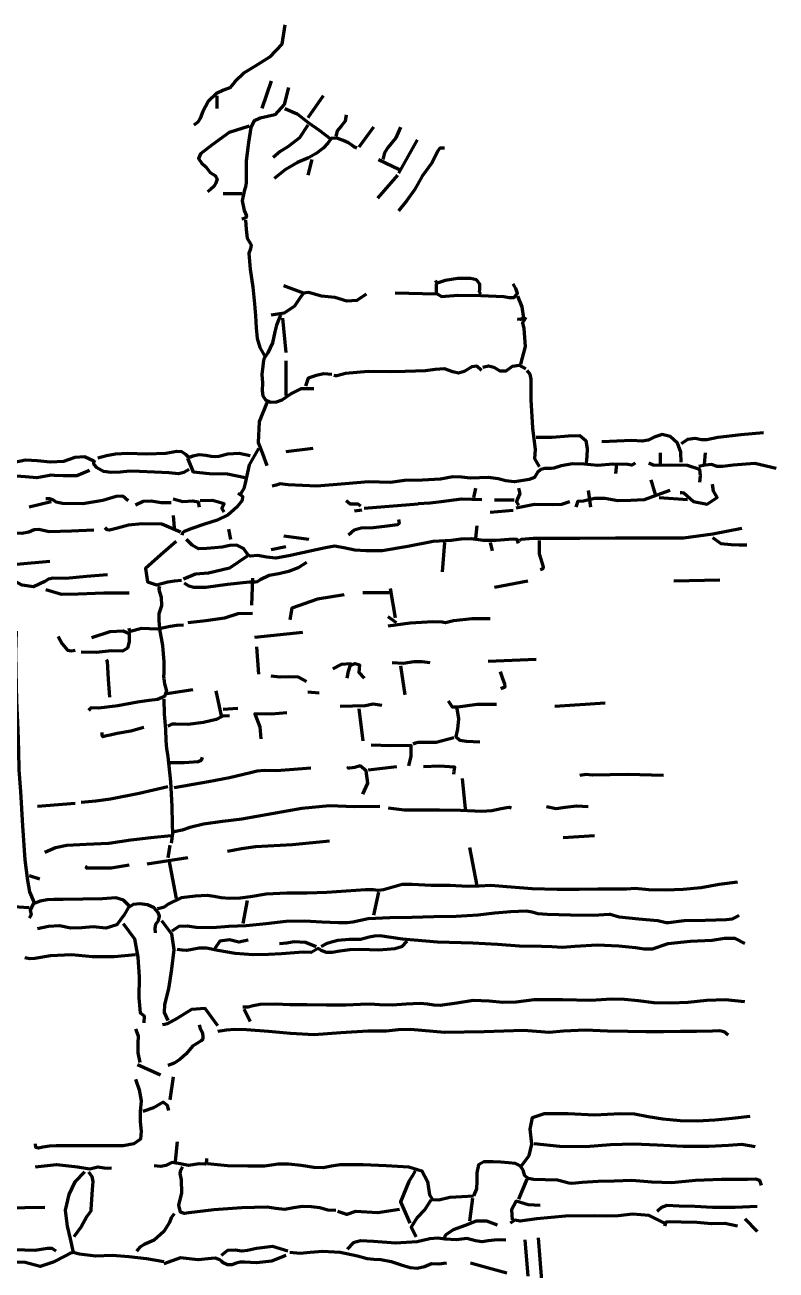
# Model space of a CAD drawing. Header units: inches. Extents: x 9 to 110, y 6 to 115.
# Drawn here: x 78.8 to 110.2, y 54.6 to 106.6 of the extents above; entities that cross this region are included whole.
import ezdxf

# ---------------------------------------------------------------- set-up
doc = ezdxf.new("R2010")
doc.units = ezdxf.units.IN
doc.header["$MEASUREMENT"] = 0
doc.layers.add('Calque 1', color=7, linetype='Continuous')

msp = doc.modelspace()

# ---------------------------------------------------------------- linework, layer by layer
at = {"layer": 'Calque 1', "color": 7, "lineweight": 70, "true_color": 0xffffff}
for points in [[(89.634, 106.594), (89.516, 105.789), (88.997, 105.245), (88.403, 104.869), (87.94, 104.591), (87.551, 104.212), (87.338, 103.968), (87.08, 103.864), (86.78, 103.729), (86.428, 103.395), (86.215, 102.98), (86.104, 102.684), (85.997, 102.525), (85.84, 102.407)], [(89.067, 104.239), (88.675, 103.105)], [(86.8, 103.628), (86.8, 103.105)], [(89.787, 103.977), (89.614, 103.268), (89.221, 102.83), (88.601, 102.699), (88.344, 102.566), (88.212, 102.305), (88.125, 101.679), (88.027, 100.913), (88.017, 100.139), (88.024, 100.011), (88.011, 99.879), (87.933, 99.652), (87.859, 99.243), (87.942, 98.833), (88.037, 98.62), (87.997, 98.512), (87.846, 98.483)], [(91.248, 103.628), (90.594, 102.713)], [(89.634, 103.105), (90.152, 102.879), (90.619, 102.516), (91.081, 102.199), (91.553, 101.84)], [(92.207, 102.843), (92.164, 102.573), (91.989, 102.364), (91.827, 102.172), (91.771, 101.928)], [(88.152, 102.364), (87.308, 102.104), (86.607, 101.587), (86.111, 101.202), (86.037, 101.009), (86.149, 100.832), (86.356, 100.653), (86.517, 100.429), (86.744, 100.286), (86.81, 100.151), (86.759, 99.984), (86.666, 99.847), (86.54, 99.73), (86.407, 99.616)], [(90.594, 102.407), (90.255, 101.875), (89.758, 101.505), (89.44, 101.298), (89.155, 101.056)], [(93.341, 102.32), (92.731, 101.492)], [(94.475, 102.32), (94.276, 101.869), (93.961, 101.481), (93.806, 101.255), (93.734, 100.968)], [(92.643, 101.448), (92.53, 101.497), (92.437, 101.574), (92.297, 101.669), (92.078, 101.768), (91.853, 101.852), (91.596, 101.86), (91.433, 101.651), (91.238, 101.438), (90.944, 101.223), (90.622, 101.039), (90.163, 100.845), (89.662, 100.548), (89.198, 100.183)], [(95.173, 101.797), (94.388, 100.401)], [(90.768, 100.968), (90.594, 100.314)], [(93.559, 100.968), (94.431, 100.554)], [(96.306, 101.448), (96.12, 101.439), (96.027, 101.307), (95.798, 100.845), (95.375, 100.276), (95.058, 99.702), (94.734, 99.255), (94.388, 98.831)], [(94.344, 100.314), (93.516, 99.355)], [(87.846, 99.529), (87.061, 99.529)], [(87.999, 98.439), (88.024, 98.062), (88.071, 97.687), (88.227, 97.408), (88.197, 97.231), (88.136, 97.04), (88.191, 96.389), (88.295, 95.634), (88.377, 94.936), (88.411, 94.438), (88.44, 93.931), (88.482, 93.489), (88.588, 93.114), (88.784, 92.77)], [(97.833, 95.343), (97.778, 95.443), (97.786, 95.552), (97.786, 95.759), (97.654, 95.944), (97.397, 95.996), (96.865, 95.995), (96.341, 95.921), (96.048, 95.814), (95.978, 95.833), (95.936, 95.91)], [(95.958, 95.779), (95.961, 95.39), (96.187, 95.248), (96.873, 95.296), (97.833, 95.286), (98.792, 95.245), (99.012, 95.207), (99.22, 95.205), (99.36, 95.37), (99.301, 95.577), (99.185, 95.779)], [(93.036, 95.343), (92.654, 95.084), (92.224, 95.051), (91.723, 95.201), (91.173, 95.266), (90.629, 95.414), (90.419, 95.386), (90.266, 95.183), (90.04, 94.836), (89.61, 94.545), (89.067, 94.471)], [(90.419, 95.386), (89.591, 95.692)], [(95.958, 95.343), (94.257, 95.386)], [(99.359, 95.256), (99.546, 94.813), (99.622, 94.338), (99.494, 94.292), (99.359, 94.296)], [(89.46, 94.471), (89.373, 94.263), (89.29, 94.055), (89.221, 93.771), (89.117, 93.316), (88.932, 92.891), (88.762, 92.642), (88.735, 92.479), (88.717, 92.315), (88.673, 91.988), (88.699, 91.634), (88.687, 91.303), (88.715, 91.101), (88.832, 90.922), (89.043, 90.838), (89.287, 90.842), (89.527, 90.934), (89.891, 91.186), (90.336, 91.403), (90.855, 91.396)], [(89.547, 94.34), (89.678, 92.901)], [(99.708, 94.362), (99.568, 94.143), (99.634, 93.905), (99.686, 93.15), (99.49, 92.421)], [(89.678, 92.552), (89.678, 91.113)], [(97.855, 92.159), (97.662, 92.329), (97.454, 92.306), (97.141, 92.119), (96.903, 92.037), (96.655, 92.092), (96.314, 92.228), (95.919, 92.2), (95.523, 92.139), (95.096, 92.123), (94.671, 92.113), (94.072, 92.094), (93.118, 92.108), (92.17, 92.027), (91.817, 91.936), (91.751, 91.937), (91.684, 91.941)], [(97.92, 92.29), (98.154, 92.346), (98.373, 92.288), (98.623, 92.137), (98.886, 92.137), (99.152, 92.334), (99.436, 92.373), (99.708, 92.225)], [(99.752, 92.159), (99.884, 91.997), (99.928, 91.798), (99.921, 90.935), (99.992, 89.758), (100.097, 88.851), (100.08, 88.476), (100.275, 88.147)], [(91.597, 91.985), (91.266, 92.008), (90.943, 91.944), (90.615, 91.831), (90.507, 91.505)], [(88.893, 90.807), (88.572, 90.004), (88.523, 89.151), (88.699, 88.686), (88.893, 88.191)], [(109.651, 89.543), (108.693, 89.471), (107.74, 89.357), (107.278, 89.261), (107.05, 89.26), (106.785, 89.317), (106.473, 89.269), (106.206, 89.085)], [(100.144, 89.368), (100.818, 89.373), (101.491, 89.418), (101.972, 89.441), (102.224, 89.226), (102.277, 88.876), (102.26, 88.577), (102.237, 88.278)], [(106.206, 88.322), (106.191, 88.736), (106.059, 89.118), (105.74, 89.399), (105.41, 89.482), (105.076, 89.362), (104.829, 89.245), (104.579, 89.203), (104.146, 89.235), (103.518, 89.208), (102.891, 89.172)], [(81.654, 88.365), (81.271, 88.545), (80.866, 88.516), (80.389, 88.351), (79.846, 88.321), (79.302, 88.384), (78.804, 88.411), (78.343, 88.308), (78.091, 88.184), (78.021, 88.185), (77.947, 88.191)], [(88.195, 88.583), (87.729, 88.685), (87.263, 88.663), (86.884, 88.567), (86.723, 88.553), (86.564, 88.566), (86.338, 88.596), (86.063, 88.637), (85.787, 88.572), (85.695, 88.528), (85.604, 88.543), (85.507, 88.646), (85.338, 88.757), (85.129, 88.772), (84.67, 88.686), (83.866, 88.653), (83.061, 88.682), (82.557, 88.662), (82.191, 88.586), (81.828, 88.496)], [(87.977, 87.668), (87.244, 87.829), (86.495, 87.841), (85.823, 87.909), (85.579, 88.496)], [(88.544, 88.889), (88.146, 88.214), (87.987, 87.446), (87.922, 87.218), (87.803, 87.014)], [(90.812, 88.889), (89.678, 88.758)], [(105.333, 88.714), (105.333, 88.235)], [(107.209, 88.714), (107.165, 88.235)], [(81.48, 87.973), (80.941, 87.759), (80.37, 87.757), (80.015, 87.766), (79.875, 87.778), (79.735, 87.755), (79.267, 87.674), (78.794, 87.706), (78.414, 87.737), (78.251, 87.906), (78.165, 88.147)], [(85.622, 88.017), (85.421, 87.891), (85.199, 87.835), (84.809, 87.881), (84.187, 87.905), (83.563, 87.931), (83.143, 87.953), (82.753, 87.906), (82.373, 87.887), (82.062, 87.94), (81.79, 88.092), (81.662, 88.245), (81.662, 88.328), (81.698, 88.409)], [(104.287, 88.278), (104.207, 88.238), (104.129, 88.201), (103.974, 88.222), (103.347, 88.244), (102.717, 88.185), (102.134, 88.241), (101.66, 88.25), (101.183, 88.169), (100.879, 88.08), (100.77, 88.066), (100.664, 88.064), (100.505, 88.062), (100.335, 88.021), (100.207, 87.891), (100.069, 87.677), (99.856, 87.593), (99.605, 87.552), (99.233, 87.509), (98.874, 87.55), (98.555, 87.633), (98.157, 87.683), (97.775, 87.663), (97.399, 87.658), (97.033, 87.696), (96.664, 87.708), (96.152, 87.609), (95.4, 87.572), (94.645, 87.556), (94.056, 87.471), (93.598, 87.484), (93.134, 87.508), (92.166, 87.423), (90.973, 87.328), (89.776, 87.379), (89.439, 87.412), (89.274, 87.37), (89.111, 87.319)], [(103.502, 88.235), (103.458, 87.842)], [(106.991, 87.493), (107.009, 87.758), (106.989, 88.019), (106.476, 88.183), (105.765, 88.197), (105.225, 88.19), (105.032, 88.195), (104.854, 88.278)], [(110.174, 88.06), (109.286, 88.274), (108.382, 88.204), (107.928, 88.15), (107.705, 88.14), (107.467, 88.227), (107.206, 88.201), (106.947, 88.147)], [(104.941, 87.58), (105.115, 86.97)], [(106.162, 87.057), (106.239, 87.056), (106.314, 87.036), (106.715, 86.676), (107.292, 86.57), (107.711, 86.85), (107.561, 87.11), (107.514, 87.406)], [(83.093, 86.708), (82.861, 86.903), (82.585, 86.886), (82.028, 86.721), (81.196, 86.589), (80.344, 86.603), (80.206, 86.622), (80.086, 86.654), (79.976, 86.736), (79.818, 86.791), (79.648, 86.796)], [(87.672, 87.035), (87.868, 86.905), (87.862, 86.721), (87.63, 86.448), (87.27, 86.123), (86.806, 85.9), (86.277, 85.738), (85.75, 85.55), (85.436, 85.425), (85.36, 85.369), (85.339, 85.269)], [(97.615, 87.232), (97.527, 86.839)], [(99.403, 87.232), (99.455, 87.009), (99.362, 86.792), (99.326, 86.661), (99.403, 86.534)], [(105.726, 87.144), (105.188, 86.94), (104.652, 86.753), (104.106, 86.727), (103.565, 86.71), (103.011, 86.811), (102.589, 86.809), (102.123, 86.7), (101.874, 86.68), (101.839, 86.573), (101.801, 86.447)], [(102.324, 87.144), (102.412, 86.447)], [(79.866, 86.665), (78.95, 86.447)], [(84.881, 86.621), (84.467, 86.629), (84.047, 86.694), (83.72, 86.687), (83.398, 86.534)], [(84.968, 86.796), (85.375, 86.679), (85.797, 86.713), (86.021, 86.665), (86.058, 86.447)], [(87.105, 86.229), (87.003, 86.403), (87.105, 86.577), (86.614, 86.724), (86.102, 86.708)], [(92.818, 86.49), (92.711, 86.566), (92.603, 86.572), (92.374, 86.564), (92.207, 86.708)], [(92.949, 86.403), (95.216, 86.577)], [(97.876, 86.752), (97.023, 86.779), (96.175, 86.668), (95.697, 86.616), (95.216, 86.577)], [(98.4, 86.752), (99.228, 86.752)], [(101.539, 86.665), (101.21, 86.556), (100.839, 86.544), (100.077, 86.551), (99.315, 86.403)], [(106.467, 86.752), (105.29, 86.839)], [(84.968, 86.098), (85.012, 85.574)], [(94.388, 85.923), (94.415, 85.759), (94.35, 85.712), (93.916, 85.652), (93.338, 85.579), (92.836, 85.573), (92.535, 85.487), (92.294, 85.269)], [(92.861, 86.316), (92.556, 86.272)], [(98.225, 86.229), (99.185, 86.316)], [(81.654, 85.487), (80.72, 85.444), (79.784, 85.416), (79.354, 85.504), (79.162, 85.496), (78.942, 85.396), (78.645, 85.349), (78.34, 85.356)], [(85.273, 85.4), (84.503, 85.737), (83.675, 85.75), (83.098, 85.695), (82.65, 85.572), (82.314, 85.482), (82.213, 85.5), (82.134, 85.574)], [(87.279, 85.531), (87.367, 85.095)], [(97.658, 85.662), (97.615, 85.138)], [(108.735, 85.553), (107.524, 85.32), (106.304, 85.148), (104.941, 85.146), (103.458, 85.153), (101.976, 85.13), (100.998, 85.139), (100.021, 85.137), (99.516, 85.089), (99.481, 85.071), (99.446, 85.051)], [(85.099, 85.008), (84.453, 84.45), (83.818, 83.884), (83.905, 83.325), (84.278, 83.198), (84.754, 83.326), (85.034, 83.366), (85.317, 83.394)], [(99.403, 84.92), (99.352, 85.088), (99.216, 85.105), (99.008, 85.087), (98.469, 85.055), (97.93, 85.049), (97.429, 85.118), (97.007, 85.105), (96.595, 85.052), (95.845, 85.012), (94.775, 84.796), (93.706, 84.617), (93.031, 84.625), (92.568, 84.647), (92.103, 84.74), (91.72, 84.812), (91.332, 84.748), (90.943, 84.655), (90.373, 84.532), (89.805, 84.405), (89.264, 84.314), (88.885, 84.353), (88.5, 84.418), (88.203, 84.399), (88.114, 84.439), (88.048, 84.524), (87.913, 84.72), (87.639, 84.86), (87.338, 84.845), (87.023, 84.766), (86.696, 84.751), (86.372, 84.722), (86.036, 84.702), (85.765, 84.855), (85.535, 85.095)], [(90.637, 85.095), (89.591, 85.226)], [(96.306, 84.964), (96.219, 83.743)], [(98.225, 84.964), (98.312, 84.615)], [(100.275, 85.051), (100.276, 84.493), (100.444, 83.957), (100.427, 83.87), (100.318, 83.83)], [(107.514, 85.182), (107.866, 84.921), (108.3, 84.885), (108.624, 84.865), (108.953, 84.877)], [(88.064, 84.397), (87.323, 83.901), (86.452, 83.692), (85.91, 83.644), (85.404, 83.438)], [(89.678, 84.79), (89.067, 84.659)], [(79.822, 84.179), (78.427, 84.048)], [(90.55, 84.135), (90.193, 83.906), (89.799, 83.756), (89.39, 83.656), (88.983, 83.585), (88.607, 83.413), (88.486, 83.324), (88.397, 83.309), (88.143, 83.315), (87.239, 83.216), (86.337, 83.087), (85.834, 83.093), (85.629, 83.146), (85.448, 83.263)], [(82.221, 83.612), (81.35, 83.545), (80.479, 83.46), (79.951, 83.474), (79.767, 83.432), (79.61, 83.343), (79.139, 83.113), (78.666, 83.184), (78.328, 83.361), (78.122, 83.423), (77.904, 83.438)], [(88.282, 83.481), (88.239, 82.347)], [(99.795, 83.35), (98.4, 83.089)], [(107.819, 83.394), (105.9, 83.35)], [(79.648, 83.002), (80.308, 82.815), (81.001, 82.816), (82.067, 82.859), (83.137, 82.871)], [(84.401, 83.132), (84.375, 83.04), (84.389, 82.946), (84.467, 82.679), (84.482, 82.324), (84.371, 81.987), (84.377, 81.689), (84.401, 81.388)], [(92.12, 82.784), (91.009, 82.603), (89.938, 82.22), (89.895, 81.994), (89.852, 81.737)], [(93.995, 82.871), (92.905, 82.871)], [(94.039, 83.045), (94.257, 81.824)], [(88.282, 81.999), (87.678, 81.985), (87.112, 81.801), (86.342, 81.69), (85.579, 81.606)], [(94.3, 81.606), (93.952, 81.868)], [(98.225, 81.781), (97.452, 81.782), (96.686, 81.69), (96.356, 81.605), (96.222, 81.635), (95.819, 81.648), (94.883, 81.594), (93.952, 81.475)], [(78.405, 81.257), (78.395, 80.804), (78.386, 80.351), (78.391, 79.59), (78.424, 78.365), (78.476, 77.14), (78.505, 76.266), (78.519, 75.476), (78.593, 74.563), (78.675, 73.135), (78.768, 71.706), (78.887, 70.844), (78.972, 70.367), (79.168, 69.919)], [(81.567, 80.996), (82.331, 81.251), (82.882, 81.283), (83.137, 81.167), (83.138, 80.996), (83.136, 80.821), (83.063, 80.552), (82.857, 80.43), (82.386, 80.439), (81.759, 80.377), (81.131, 80.385)], [(84.401, 81.344), (84.521, 80.663), (84.583, 79.976), (84.575, 79.48), (84.574, 79.382), (84.576, 79.284), (84.608, 79.056), (84.686, 78.761), (84.603, 78.532), (84.314, 78.41), (83.974, 78.36), (83.475, 78.303), (82.664, 78.142), (81.845, 78.05), (81.536, 78.056), (81.486, 78.003), (81.436, 77.943)], [(85.404, 81.519), (85.119, 81.494), (84.84, 81.452), (84.317, 81.35), (83.651, 81.379), (83.191, 81.252), (83.145, 81.298), (83.137, 81.388)], [(90.376, 81.214), (88.37, 80.996)], [(80.171, 81.039), (80.326, 80.73), (80.561, 80.466), (80.721, 80.435), (80.869, 80.472)], [(88.457, 80.603), (88.544, 79.469)], [(82.177, 80.08), (82.204, 80.036), (82.219, 79.993), (82.253, 79.251), (82.308, 78.51)], [(92.251, 79.295), (92.303, 79.587), (92.403, 79.901), (91.993, 79.866), (91.64, 79.687)], [(92.425, 79.862), (92.581, 79.908), (92.756, 79.852), (92.735, 79.536), (92.949, 79.295)], [(94.126, 79.949), (94.586, 79.928), (95.042, 79.991), (95.371, 79.998), (95.696, 79.949)], [(94.475, 79.818), (94.649, 78.597)], [(100.144, 80.08), (98.138, 79.993)], [(90.55, 79.164), (90.208, 79.341), (89.805, 79.353), (89.444, 79.34), (89.067, 79.382)], [(98.64, 79.578), (98.723, 79.325), (98.826, 79.068), (98.838, 78.924), (98.661, 78.859)], [(85.797, 78.815), (84.707, 78.641)], [(86.756, 78.772), (86.974, 77.725)], [(90.594, 78.728), (91.073, 78.684)], [(84.576, 78.423), (84.593, 77.794), (84.656, 77.167), (84.663, 76.685), (84.694, 76.354), (84.744, 76.023), (84.862, 74.981), (84.913, 73.933), (84.931, 73.207), (84.946, 72.804), (84.881, 72.405)], [(93.69, 78.161), (93.337, 78.213), (92.995, 78.144), (92.467, 78.129), (91.946, 78.117)], [(98.487, 78.205), (97.676, 78.196), (96.865, 78.091), (96.646, 78.088), (96.481, 78.335)], [(103.022, 78.248), (100.929, 78.117)], [(87.323, 77.725), (87.029, 77.705), (86.763, 77.575), (86.239, 77.449), (85.586, 77.358), (85.084, 77.38), (84.909, 77.376), (84.75, 77.289)], [(87.672, 78.03), (87.061, 77.987)], [(89.722, 77.856), (89.081, 77.795), (88.39, 77.805), (88.597, 77.266), (88.631, 76.766)], [(92.731, 78.03), (92.905, 76.678)], [(96.83, 78.03), (96.896, 77.602), (96.857, 77.169), (96.783, 76.859), (96.949, 76.71), (97.228, 76.673), (97.509, 76.655), (97.789, 76.635)], [(83.747, 77.245), (83.195, 77.08), (82.624, 76.99), (82.338, 76.922), (82.188, 76.884), (82.033, 76.853), (81.999, 76.926), (82.003, 77.027)], [(94.824, 75.632), (94.913, 76.045), (94.915, 76.483), (94.074, 76.476), (93.254, 76.504)], [(96.699, 76.809), (95.97, 76.607), (95.217, 76.605), (95.096, 76.588), (94.998, 76.547)], [(86.189, 75.981), (86.143, 75.858), (86.015, 75.803), (85.427, 75.758), (84.837, 75.763)], [(90.725, 75.544), (90.009, 75.479), (89.294, 75.432), (88.781, 75.438), (88.478, 75.408), (88.201, 75.349), (87.331, 75.142), (86.455, 74.967), (85.814, 74.856), (85.413, 74.786), (85.012, 74.716)], [(92.905, 74.454), (93.115, 74.915), (93.045, 75.433), (92.785, 75.63), (92.561, 75.57), (92.338, 75.544), (92.32, 75.544), (92.302, 75.543), (92.293, 75.552), (92.293, 75.569), (92.294, 75.588)], [(94.3, 75.588), (93.123, 75.457)], [(96.699, 75.283), (96.722, 75.418), (96.749, 75.581), (96.091, 75.619), (95.434, 75.588)], [(97.048, 75.108), (97.179, 73.844)], [(105.464, 75.239), (103.982, 75.272), (102.499, 75.242), (102.238, 75.273), (101.976, 75.239)], [(84.75, 74.76), (83.555, 74.482), (82.349, 74.245), (81.745, 74.156), (81.131, 74.105)], [(80.869, 74.062), (79.299, 73.931)], [(93.603, 73.931), (92.557, 73.923), (91.51, 73.968), (90.354, 73.848), (89.1, 73.628), (87.845, 73.415), (87.04, 73.311), (86.237, 73.193), (85.674, 73.061), (85.351, 72.942), (85.012, 72.884)], [(93.952, 73.887), (94.629, 73.798), (95.311, 73.801), (96.097, 73.794), (96.988, 73.785), (97.875, 73.742), (98.289, 73.764), (98.682, 73.85), (98.924, 73.9), (99.011, 73.91), (99.097, 73.887)], [(100.58, 73.931), (100.982, 73.858), (101.358, 73.914), (101.848, 73.962), (102.324, 73.931)], [(84.881, 72.71), (84.038, 72.628), (83.198, 72.529), (82.286, 72.396), (81.331, 72.346), (80.528, 72.309), (80.053, 72.204), (79.604, 72.012)], [(84.837, 72.317), (84.75, 71.794)], [(91.51, 72.492), (89.965, 72.337), (88.414, 72.259), (87.828, 72.167), (87.236, 72.056)], [(102.586, 72.71), (101.278, 72.623)], [(97.353, 72.23), (97.658, 70.617)], [(83.137, 71.489), (82.376, 71.354), (81.604, 71.356), (81.348, 71.355), (81.347, 71.384), (81.354, 71.408), (81.372, 71.427), (81.392, 71.445)], [(85.579, 71.794), (83.878, 71.533)], [(84.794, 71.707), (85.099, 70.093)], [(78.95, 71.053), (79.386, 70.922)], [(108.56, 70.769), (107.8, 70.676), (107.045, 70.54), (106.285, 70.469), (105.568, 70.447), (104.854, 70.454), (104.281, 70.506), (104.095, 70.501), (103.916, 70.482), (103.497, 70.479), (102.72, 70.478), (101.944, 70.474), (101.024, 70.472), (99.973, 70.498), (98.923, 70.574), (98.251, 70.631), (97.765, 70.608), (97.276, 70.601), (96.547, 70.64), (95.755, 70.635), (94.961, 70.679), (94.543, 70.674), (94.147, 70.568), (93.77, 70.449), (93.541, 70.43), (93.331, 70.455), (93.004, 70.457), (92.198, 70.4), (91.393, 70.34), (90.571, 70.312), (89.716, 70.318), (88.865, 70.278), (88.209, 70.168), (87.767, 70.114), (87.326, 70.098), (86.974, 70.119), (86.683, 70.18), (86.397, 70.216), (85.89, 70.184), (85.304, 70.118), (84.766, 69.854), (84.602, 69.734), (84.459, 69.694), (84.314, 69.657)], [(93.559, 70.355), (93.341, 69.396)], [(78.95, 69.701), (78.294, 69.751)], [(83.137, 69.788), (82.892, 70.028), (82.581, 70.116), (82.023, 70.084), (81.202, 70.059), (80.379, 70.052), (79.985, 70.045), (79.699, 70.032), (79.411, 69.984), (79.117, 69.872), (78.994, 69.61), (79.03, 69.404), (78.994, 69.335), (78.95, 69.265)], [(84.227, 68.654), (84.223, 68.84), (84.253, 69.019), (84.356, 69.181), (84.403, 69.35), (84.35, 69.506), (84.175, 69.701), (83.892, 69.833), (83.575, 69.869), (83.302, 69.837), (83.088, 69.705), (82.918, 69.406), (82.611, 68.996), (82.166, 68.852), (81.625, 68.906), (81.152, 68.866), (80.695, 68.859), (80.221, 68.955), (79.757, 68.918), (79.299, 68.829)], [(88.064, 70.006), (87.89, 69.047)], [(84.925, 68.742), (85.222, 68.936), (85.553, 68.946), (85.931, 68.897), (86.618, 68.887), (87.302, 68.932), (88.028, 68.962), (88.865, 69.046), (89.699, 69.143), (90.481, 69.158), (91.18, 69.125), (91.88, 69.095), (92.263, 69.094), (92.369, 69.098), (92.477, 69.115), (93.116, 69.256), (94.029, 69.304), (94.946, 69.31), (95.873, 69.347), (96.803, 69.357), (97.725, 69.415), (98.412, 69.491), (99.081, 69.544), (99.725, 69.582), (99.975, 69.54), (100.209, 69.463), (100.6, 69.439), (101.574, 69.414), (102.548, 69.397), (103.202, 69.44), (103.217, 69.441), (103.233, 69.441), (103.608, 69.327), (104.421, 69.247), (105.235, 69.175), (105.578, 69.086), (105.624, 69.084), (105.67, 69.089), (106.327, 69.171), (107.211, 69.189), (108.094, 69.209), (108.351, 69.247), (108.492, 69.313), (108.626, 69.396)], [(82.875, 69.047), (83.354, 68.41), (83.489, 67.645), (83.547, 66.817), (83.538, 65.939), (83.586, 65.312), (83.764, 65.195), (83.747, 64.904)], [(84.489, 69.178), (84.897, 68.613), (85.001, 67.942), (84.908, 67.14), (84.777, 66.315), (84.61, 65.668), (84.592, 65.324), (84.75, 64.991)], [(94.737, 68.305), (94.521, 68.069), (94.234, 67.99), (93.92, 67.959), (93.548, 67.941), (93.173, 67.949), (92.778, 67.966), (92.357, 67.943), (91.939, 67.889), (91.624, 67.843), (91.385, 67.834), (91.159, 67.921), (91.091, 67.974), (91.054, 67.993), (91.033, 67.998), (90.738, 67.841), (90.412, 67.845), (90.048, 67.825), (89.504, 67.779), (88.958, 67.76), (88.322, 67.733), (87.569, 67.791), (86.832, 67.926), (86.363, 68.018), (86.064, 68.023), (85.769, 67.969), (85.544, 67.919), (85.343, 67.934), (85.143, 67.957)], [(88.108, 68.349), (87.713, 68.263), (87.325, 68.371), (86.924, 68.313), (86.713, 68)], [(89.416, 68.218), (89.726, 68.235), (90.027, 68.301), (90.502, 68.274), (90.943, 68.087)], [(108.866, 68.218), (108.456, 68.422), (108.021, 68.42), (107.508, 68.341), (106.578, 68.296), (105.65, 68.202), (104.989, 67.983), (104.653, 67.975), (104.295, 68.028), (103.605, 68.106), (102.688, 68.15), (101.765, 68.093), (101.242, 68.048), (100.804, 68.078), (100.362, 68.092), (99.442, 68.105), (98.524, 68.175), (97.495, 68.221), (96.027, 68.273), (94.563, 68.393), (93.604, 68.527), (93.388, 68.525), (93.165, 68.479), (92.804, 68.383), (92.335, 68.374), (91.861, 68.344), (91.585, 68.271), (91.365, 68.2), (91.161, 68.087)], [(83.398, 67.739), (82.503, 67.66), (81.605, 67.659), (80.717, 67.743), (79.838, 67.696), (79.185, 67.588), (78.979, 67.572), (78.776, 67.608)], [(108.866, 65.776), (108.064, 65.855), (107.263, 65.83), (106.48, 65.751), (105.769, 65.714), (105.062, 65.741), (104.408, 65.813), (103.842, 65.871), (103.289, 65.885), (102.432, 65.83), (101.244, 65.862), (100.056, 65.857), (99.305, 65.768), (98.75, 65.752), (98.186, 65.799), (97.514, 65.828), (96.825, 65.718), (96.133, 65.625), (95.864, 65.636), (95.606, 65.673), (95.293, 65.707), (94.708, 65.681), (94.124, 65.63), (93.601, 65.653), (93.202, 65.673), (92.801, 65.669), (92.192, 65.642), (91.377, 65.641), (90.56, 65.645), (89.868, 65.645), (89.237, 65.675), (88.605, 65.665), (88.322, 65.61), (88.111, 65.548), (87.89, 65.558)], [(86.843, 64.773), (86.579, 65.141), (86.302, 65.504), (85.739, 65.452), (85.149, 65.095), (84.721, 64.851), (84.628, 64.831), (84.532, 64.817)], [(87.934, 65.471), (88.195, 64.948)], [(83.398, 64.642), (83.507, 64.35), (83.492, 64.03), (83.495, 63.639), (83.573, 63.247)], [(86.058, 64.817), (86.103, 64.659), (86.178, 64.509), (86.215, 64.352), (86.205, 64.221), (86.143, 64.15), (85.782, 63.926), (85.511, 63.607), (85.255, 63.361), (85.016, 63.213), (84.75, 63.116)], [(108.168, 64.381), (108.008, 64.527), (107.811, 64.559), (107.511, 64.551), (106.841, 64.543), (106.171, 64.536), (105.471, 64.519), (104.723, 64.523), (103.975, 64.535), (103.126, 64.55), (102.207, 64.597), (101.286, 64.554), (100.684, 64.492), (100.154, 64.539), (99.621, 64.577), (97.969, 64.521), (96.317, 64.492), (94.894, 64.623), (94.378, 64.607), (93.868, 64.547), (93.109, 64.556), (91.985, 64.481), (90.867, 64.404), (89.871, 64.459), (88.954, 64.543), (88.032, 64.608), (87.555, 64.617), (87.197, 64.596), (86.843, 64.533)], [(83.486, 63.16), (84.445, 62.724)], [(83.398, 62.549), (83.544, 62.103), (83.632, 61.646), (83.597, 61.191), (83.589, 60.782), (83.628, 60.373), (83.606, 60.043), (83.331, 59.837), (82.875, 59.76), (81.861, 59.757), (80.847, 59.758), (80.078, 59.758), (79.797, 59.752), (79.52, 59.707), (79.341, 59.658), (79.235, 59.696), (79.212, 59.845)], [(84.968, 62.636), (84.837, 61.677)], [(84.794, 61.241), (84.732, 61.441), (84.553, 61.59), (84.156, 61.341), (83.704, 61.197)], [(99.533, 58.93), (99.846, 59.349), (99.959, 59.833), (99.897, 60.461), (99.998, 60.947), (100.488, 61.11), (101.485, 61.117), (102.581, 61.061), (103.676, 61.11), (104.256, 61.101), (104.823, 60.987), (105.441, 60.884), (106.161, 60.819), (106.881, 60.805), (107.612, 60.845), (108.348, 60.92), (109.084, 61.001)], [(85.143, 59.933), (85.055, 59.104)], [(109.302, 59.715), (108.746, 59.813), (108.186, 59.779), (107.365, 59.733), (106.285, 59.727), (105.201, 59.783), (104.228, 59.832), (103.249, 59.807), (102.218, 59.714), (101.136, 59.733), (100.057, 59.845)], [(79.212, 58.886), (80.095, 58.974), (80.972, 58.878), (81.482, 58.802), (81.816, 58.883), (82.093, 58.835), (82.241, 58.831), (82.395, 58.842)], [(86.364, 59.235), (86.359, 59.098), (86.319, 58.993), (86.059, 59.012), (85.617, 58.941), (85.188, 59.02), (84.91, 59.061), (84.663, 58.939), (84.457, 58.891), (84.317, 58.907), (84.183, 58.93)], [(91.771, 57.054), (91.431, 57.076), (91.1, 57.163), (90.748, 57.214), (90.372, 57.22), (90.008, 57.174), (89.637, 57.098), (89.269, 57.141), (88.903, 57.197), (87.84, 57.169), (86.667, 57.091), (85.628, 56.958), (85.439, 56.936), (85.28, 56.982), (85.215, 57.277), (85.33, 57.8), (85.315, 58.338), (85.263, 58.6), (85.289, 58.747), (85.361, 58.886)], [(86.407, 59.017), (87.246, 58.941), (88.087, 58.93), (88.792, 58.924), (89.077, 58.964), (89.359, 59.014), (89.776, 59.009), (90.316, 58.954), (90.853, 58.873), (91.247, 58.851), (91.591, 58.93), (91.945, 58.985), (92.914, 58.975), (93.881, 58.934), (94.816, 58.875), (95.37, 58.72), (95.6, 58.275), (95.681, 57.707), (95.815, 57.513), (96.083, 57.509), (96.54, 57.612), (97.034, 57.64), (97.527, 57.665)], [(109.563, 58.101), (109.498, 58.31), (109.33, 58.362), (108.974, 58.358), (107.89, 58.354), (106.806, 58.315), (105.816, 58.218), (104.984, 58.246), (104.145, 58.306), (103.401, 58.29), (102.736, 58.264), (102.07, 58.23), (101.783, 58.205), (101.632, 58.188), (101.51, 58.198), (101.04, 58.322), (100.524, 58.337), (100.035, 58.358), (99.823, 58.395), (99.673, 58.502), (99.602, 58.74), (99.478, 58.927), (99.274, 59.018), (98.993, 59.05), (98.669, 59.078), (98.343, 59.097), (97.963, 59.09), (97.738, 58.96), (97.662, 58.626), (97.661, 58.278), (97.649, 57.963), (97.527, 57.665)], [(81.261, 58.668), (80.862, 58.251), (80.61, 57.732), (80.461, 57.071), (80.54, 56.404), (80.671, 55.877), (80.727, 55.616), (80.782, 55.354)], [(81.436, 58.668), (81.565, 58.48), (81.618, 58.265), (81.591, 57.936), (81.556, 57.517), (81.523, 57.098), (81.526, 57.06), (81.527, 57.025), (81.369, 56.812), (81.123, 56.371), (80.825, 55.964)], [(95.085, 58.712), (94.964, 58.491), (94.829, 58.271), (94.468, 57.416), (94.867, 56.531)], [(99.752, 58.363), (99.403, 57.534)], [(95.74, 57.491), (95.486, 57.093), (95.164, 56.759), (94.918, 56.361), (95.129, 55.964)], [(97.484, 57.578), (97.353, 56.618)], [(100.318, 57.273), (99.805, 57.293), (99.31, 57.451), (99.114, 57.08), (99.141, 56.662)], [(109.389, 57.229), (108.456, 57.184), (107.521, 57.186), (106.774, 57.225), (106.119, 57.236), (105.608, 57.26), (105.389, 57.18), (105.203, 57.011)], [(79.604, 57.185), (78.771, 57.166), (77.936, 57.152), (77.103, 57.099), (76.269, 57.114), (75.434, 57.139), (74.446, 57.116), (73.38, 57.133), (72.325, 57.04), (71.37, 56.953), (70.424, 56.998), (69.493, 57.063), (68.594, 57.086), (67.694, 57.095), (67.29, 57.093), (67.145, 57.055), (67.001, 57.011)], [(85.012, 56.924), (84.888, 56.751), (84.815, 56.554), (84.578, 56.183), (84.174, 55.817), (83.753, 55.642), (83.574, 55.522), (83.442, 55.354)], [(94.431, 57.098), (93.52, 56.961), (92.599, 57.02), (92.23, 56.888), (91.858, 57.011)], [(105.508, 56.531), (104.869, 56.847), (104.175, 56.905), (103.568, 56.84), (103.08, 56.824), (102.586, 56.834), (101.377, 56.819), (100.176, 56.706), (99.47, 56.613), (99.249, 56.65), (99.054, 56.531)], [(98.53, 56.444), (98.085, 56.611), (97.635, 56.614), (97.17, 56.431), (96.68, 56.253), (96.366, 56.039), (96.322, 55.986), (96.306, 55.921)], [(108.56, 56.4), (108.025, 56.511), (107.476, 56.5), (106.862, 56.56), (106.207, 56.571), (105.716, 56.577), (105.559, 56.57), (105.508, 56.4)], [(108.866, 56.706), (109.389, 56.182)], [(98.879, 55.812), (98.634, 55.829), (98.389, 55.82), (98.139, 55.785), (97.881, 55.75), (97.615, 55.785), (97.24, 55.893), (96.799, 55.838), (96.344, 55.858), (96.03, 55.906), (95.694, 55.874), (95.174, 55.751), (94.258, 55.688), (93.342, 55.756), (92.804, 55.791), (92.489, 55.705), (92.251, 55.441)], [(99.664, 55.833), (99.795, 54.307)], [(100.231, 55.921), (100.362, 54.133)], [(80.084, 55.354), (79.91, 55.465), (79.713, 55.47), (79.185, 55.383), (78.347, 55.421), (77.512, 55.431), (76.378, 55.367), (75.243, 55.348), (74.606, 55.297), (74.467, 55.262), (74.328, 55.223)], [(84.576, 54.918), (83.858, 55.032), (83.137, 55.116), (82.426, 55.171), (81.732, 55.152), (81.05, 55.231), (80.785, 55.301), (80.656, 55.264), (80.467, 55.162), (79.961, 54.905), (79.413, 54.722), (78.788, 54.88), (78.096, 54.904), (77.38, 54.83)], [(89.678, 55.179), (89.079, 54.938), (88.448, 54.873), (87.957, 54.892), (87.774, 54.893), (87.599, 54.857), (87.417, 54.79), (87.236, 54.793), (87.062, 54.875), (87.028, 54.905), (86.996, 54.939), (86.919, 55.002), (86.736, 55.066), (86.553, 55.057), (86.015, 54.99), (85.276, 55.078), (84.576, 54.83)], [(89.765, 55.354), (89.119, 55.558), (88.459, 55.47), (88.081, 55.388), (87.845, 55.352), (87.565, 55.406), (87.248, 55.388), (86.974, 55.179)], [(89.852, 55.31), (90.279, 55.276), (90.703, 55.312), (91.231, 55.36), (91.956, 55.314), (92.67, 55.164), (93.087, 55.058), (93.366, 55.027), (93.646, 55.006), (94.08, 54.923), (94.501, 54.793), (94.88, 54.679), (95.175, 54.647), (95.471, 54.721), (95.763, 54.843), (96.079, 54.835), (96.394, 54.874)], [(97.397, 54.874), (98.158, 54.662), (98.921, 54.458)]]:
    msp.add_lwpolyline(points, dxfattribs=at)

doc.saveas('drawing.dxf')
